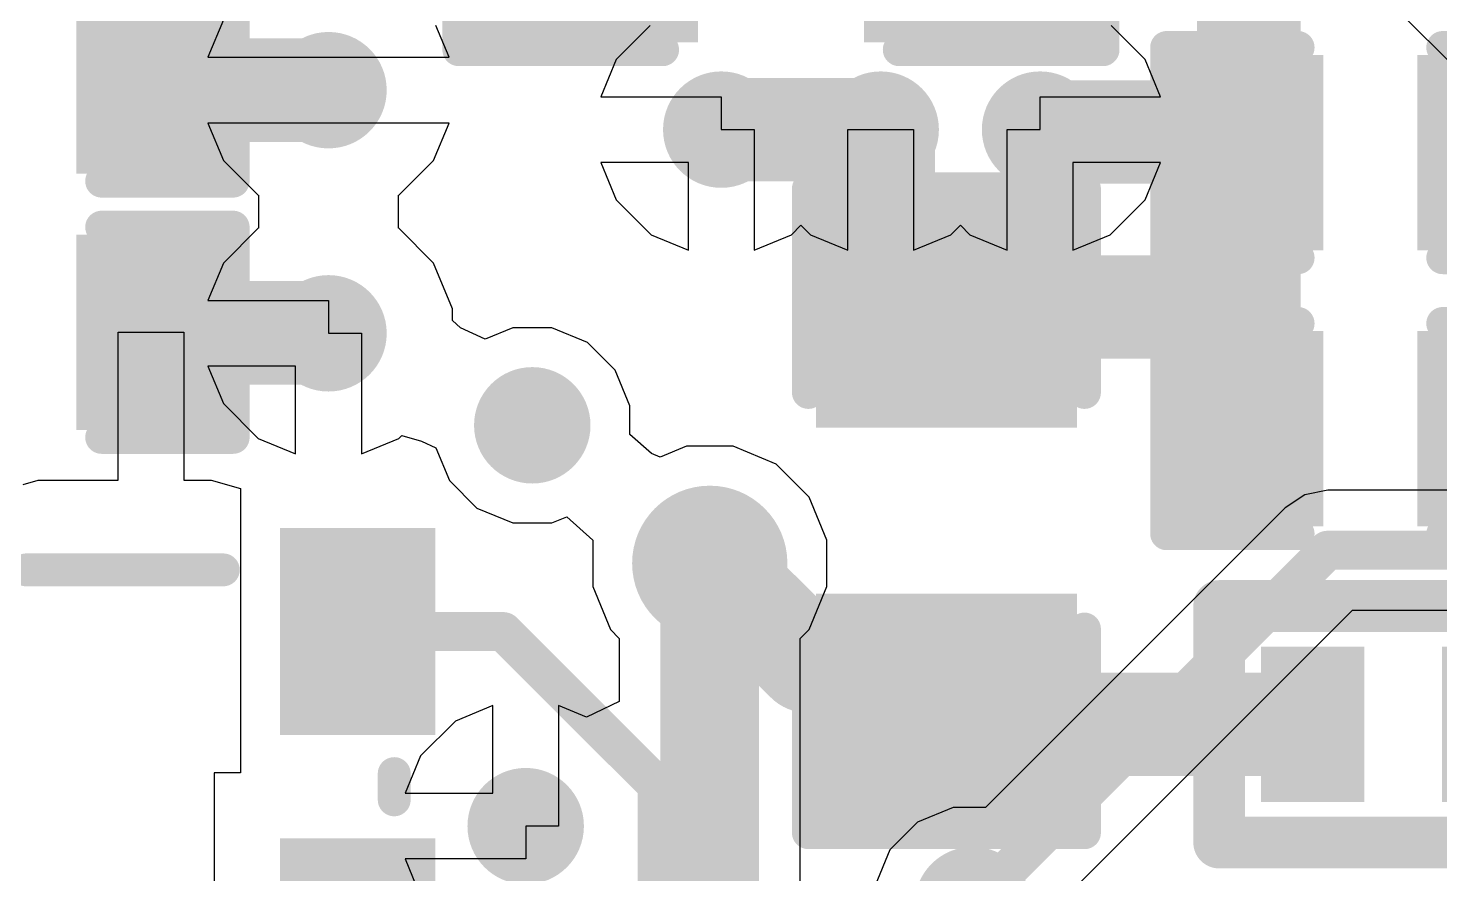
# Model space of a CAD drawing. Header units: millimetres. Extents: x -0.05 to 1.48, y -0.18 to 0.41.
# Drawn here: x 0.1861 to 0.4008, y 0.0795 to 0.2082 of the extents above; entities that cross this region are included whole.
import ezdxf

# ---------------------------------------------------------------- set-up
doc = ezdxf.new("R2010")
doc.units = ezdxf.units.MM
doc.header["$MEASUREMENT"] = 0
for name, color, linetype in [('BottomLayer', 5, 'Continuous'), ('BottomSolder', 6, 'Continuous'), ('TopLayer', 1, 'Continuous'), ('TopOverlay', 2, 'Continuous'), ('TopPaste', 8, 'Continuous'), ('TopSolder', 216, 'Continuous'), ('ViaHoleLayer', 16, 'Continuous')]:
    doc.layers.add(name, color=color, linetype=linetype)

# ---------------------------------------------------------------- blocks, each defined once
blk = doc.blocks.new('C___0603_3')
at = {"layer": 'TopLayer'}
for points in [[(-0.015, 0.0175), (-0.015, -0.0175), (-0.045, -0.0175), (-0.045, 0.0175)], [(0.045, 0.0175), (0.045, -0.0175), (0.015, -0.0175), (0.015, 0.0175)]]:
    blk.add_hatch(color=1, dxfattribs=at).paths.add_polyline_path(points)
at = {"layer": 'TopPaste'}
for points in [[(-0.015, 0.0175), (-0.015, -0.0175), (-0.045, -0.0175), (-0.045, 0.0175)], [(0.045, 0.0175), (0.045, -0.0175), (0.015, -0.0175), (0.015, 0.0175)]]:
    blk.add_hatch(color=8, dxfattribs=at).paths.add_polyline_path(points)
at = {"layer": 'TopSolder'}
for points in [[(-0.0126378, 0.0198622), (-0.0126378, -0.0198622), (-0.0473622, -0.0198622), (-0.0473622, 0.0198622)], [(0.0473622, 0.0198622), (0.0473622, -0.0198622), (0.0126378, -0.0198622), (0.0126378, 0.0198622)]]:
    blk.add_hatch(color=216, dxfattribs=at).paths.add_polyline_path(points)
at = {"layer": 'TopOverlay', "const_width": 0.005}
for points in [[(-0.049, 0.021), (-0.018, 0.021)], [(-0.049, 0.021), (-0.049, -0.021)], [(0.018, 0.021), (0.049, 0.021)], [(0.049, 0.021), (0.049, -0.021)], [(-0.049, -0.021), (-0.018, -0.021)], [(0.018, -0.021), (0.049, -0.021)]]:
    blk.add_lwpolyline(points, dxfattribs=at)
at = {"layer": 'TopOverlay', "const_width": 0.0025}
for points in [[(-0.05025, 0.021, 1), (-0.04775, 0.021, 1)], [(-0.05025, 0.021, 1), (-0.04775, 0.021, 1)], [(-0.01925, 0.021, 1), (-0.01675, 0.021, 1)], [(0.01675, 0.021, 1), (0.01925, 0.021, 1)], [(0.04775, 0.021, 1), (0.05025, 0.021, 1)], [(0.04775, 0.021, 1), (0.05025, 0.021, 1)], [(-0.05025, -0.021, 1), (-0.04775, -0.021, 1)], [(-0.05025, -0.021, 1), (-0.04775, -0.021, 1)], [(-0.01925, -0.021, 1), (-0.01675, -0.021, 1)], [(0.01675, -0.021, 1), (0.01925, -0.021, 1)], [(0.04775, -0.021, 1), (0.05025, -0.021, 1)], [(0.04775, -0.021, 1), (0.05025, -0.021, 1)]]:
    blk.add_lwpolyline(points, format="xyb", close=True, dxfattribs=at)
blk = doc.blocks.new('C___0402_9')
at = {"layer": 'TopLayer'}
for points in [[(-0.0275, -0.0125), (-0.0275, 0.0125), (-0.0095, 0.0125), (-0.0095, -0.0125)], [(0.0095, -0.0125), (0.0095, 0.0125), (0.0275, 0.0125), (0.0275, -0.0125)]]:
    blk.add_hatch(color=1, dxfattribs=at).paths.add_polyline_path(points)
at = {"layer": 'TopPaste'}
for points in [[(-0.0275, -0.0125), (-0.0275, 0.0125), (-0.0095, 0.0125), (-0.0095, -0.0125)], [(0.0095, -0.0125), (0.0095, 0.0125), (0.0275, 0.0125), (0.0275, -0.0125)]]:
    blk.add_hatch(color=8, dxfattribs=at).paths.add_polyline_path(points)
at = {"layer": 'TopSolder'}
for points in [[(-0.0298622, -0.0148622), (-0.0298622, 0.0148622), (-0.0071378, 0.0148622), (-0.0071378, -0.0148622)], [(0.0071378, -0.0148622), (0.0071378, 0.0148622), (0.0298622, 0.0148622), (0.0298622, -0.0148622)]]:
    blk.add_hatch(color=216, dxfattribs=at).paths.add_polyline_path(points)
at = {"layer": 'TopOverlay', "const_width": 0.005}
for points in [[(-0.011, 0.016), (-0.031, 0.016)], [(-0.031, 0.016), (-0.031, -0.016)], [(0.031, 0.016), (0.011, 0.016)], [(0.031, 0.016), (0.031, -0.016)], [(-0.011, -0.016), (-0.031, -0.016)], [(0.031, -0.016), (0.011, -0.016)]]:
    blk.add_lwpolyline(points, dxfattribs=at)
at = {"layer": 'TopOverlay', "const_width": 0.0025}
for points in [[(-0.03225, 0.016, 1), (-0.02975, 0.016, 1)], [(-0.03225, 0.016, 1), (-0.02975, 0.016, 1)], [(-0.01225, 0.016, 1), (-0.00975, 0.016, 1)], [(0.00975, 0.016, 1), (0.01225, 0.016, 1)], [(0.02975, 0.016, 1), (0.03225, 0.016, 1)], [(0.02975, 0.016, 1), (0.03225, 0.016, 1)], [(-0.03225, -0.016, 1), (-0.02975, -0.016, 1)], [(-0.03225, -0.016, 1), (-0.02975, -0.016, 1)], [(-0.01225, -0.016, 1), (-0.00975, -0.016, 1)], [(0.00975, -0.016, 1), (0.01225, -0.016, 1)], [(0.02975, -0.016, 1), (0.03225, -0.016, 1)], [(0.02975, -0.016, 1), (0.03225, -0.016, 1)]]:
    blk.add_lwpolyline(points, format="xyb", close=True, dxfattribs=at)
blk = doc.blocks.new('C___0402_10')
at = {"layer": 'TopLayer'}
for points in [[(-0.0275, -0.0125), (-0.0275, 0.0125), (-0.0095, 0.0125), (-0.0095, -0.0125)], [(0.0095, -0.0125), (0.0095, 0.0125), (0.0275, 0.0125), (0.0275, -0.0125)]]:
    blk.add_hatch(color=1, dxfattribs=at).paths.add_polyline_path(points)
at = {"layer": 'TopPaste'}
for points in [[(-0.0275, -0.0125), (-0.0275, 0.0125), (-0.0095, 0.0125), (-0.0095, -0.0125)], [(0.0095, -0.0125), (0.0095, 0.0125), (0.0275, 0.0125), (0.0275, -0.0125)]]:
    blk.add_hatch(color=8, dxfattribs=at).paths.add_polyline_path(points)
at = {"layer": 'TopSolder'}
for points in [[(-0.0298622, -0.0148622), (-0.0298622, 0.0148622), (-0.0071378, 0.0148622), (-0.0071378, -0.0148622)], [(0.0071378, -0.0148622), (0.0071378, 0.0148622), (0.0298622, 0.0148622), (0.0298622, -0.0148622)]]:
    blk.add_hatch(color=216, dxfattribs=at).paths.add_polyline_path(points)
at = {"layer": 'TopOverlay', "const_width": 0.005}
for points in [[(-0.031, 0.016), (-0.031, -0.016)], [(-0.011, 0.016), (-0.031, 0.016)], [(0.031, 0.016), (0.011, 0.016)], [(0.031, 0.016), (0.031, -0.016)], [(-0.011, -0.016), (-0.031, -0.016)], [(0.031, -0.016), (0.011, -0.016)]]:
    blk.add_lwpolyline(points, dxfattribs=at)
at = {"layer": 'TopOverlay', "const_width": 0.0025}
for points in [[(-0.03225, 0.016, 1), (-0.02975, 0.016, 1)], [(-0.03225, 0.016, 1), (-0.02975, 0.016, 1)], [(-0.01225, 0.016, 1), (-0.00975, 0.016, 1)], [(0.00975, 0.016, 1), (0.01225, 0.016, 1)], [(0.02975, 0.016, 1), (0.03225, 0.016, 1)], [(0.02975, 0.016, 1), (0.03225, 0.016, 1)], [(-0.03225, -0.016, 1), (-0.02975, -0.016, 1)], [(-0.03225, -0.016, 1), (-0.02975, -0.016, 1)], [(-0.01225, -0.016, 1), (-0.00975, -0.016, 1)], [(0.00975, -0.016, 1), (0.01225, -0.016, 1)], [(0.02975, -0.016, 1), (0.03225, -0.016, 1)], [(0.02975, -0.016, 1), (0.03225, -0.016, 1)]]:
    blk.add_lwpolyline(points, format="xyb", close=True, dxfattribs=at)
blk = doc.blocks.new('C___0402_11')
at = {"layer": 'TopLayer'}
for points in [[(-0.0275, -0.0125), (-0.0275, 0.0125), (-0.0095, 0.0125), (-0.0095, -0.0125)], [(0.0095, -0.0125), (0.0095, 0.0125), (0.0275, 0.0125), (0.0275, -0.0125)]]:
    blk.add_hatch(color=1, dxfattribs=at).paths.add_polyline_path(points)
at = {"layer": 'TopPaste'}
for points in [[(-0.0275, -0.0125), (-0.0275, 0.0125), (-0.0095, 0.0125), (-0.0095, -0.0125)], [(0.0095, -0.0125), (0.0095, 0.0125), (0.0275, 0.0125), (0.0275, -0.0125)]]:
    blk.add_hatch(color=8, dxfattribs=at).paths.add_polyline_path(points)
at = {"layer": 'TopSolder'}
for points in [[(-0.0298622, -0.0148622), (-0.0298622, 0.0148622), (-0.0071378, 0.0148622), (-0.0071378, -0.0148622)], [(0.0071378, -0.0148622), (0.0071378, 0.0148622), (0.0298622, 0.0148622), (0.0298622, -0.0148622)]]:
    blk.add_hatch(color=216, dxfattribs=at).paths.add_polyline_path(points)
at = {"layer": 'TopOverlay', "const_width": 0.005}
for points in [[(-0.031, 0.016), (-0.031, -0.016)], [(-0.011, 0.016), (-0.031, 0.016)], [(0.031, 0.016), (0.011, 0.016)], [(0.031, 0.016), (0.031, -0.016)], [(-0.011, -0.016), (-0.031, -0.016)], [(0.031, -0.016), (0.011, -0.016)]]:
    blk.add_lwpolyline(points, dxfattribs=at)
at = {"layer": 'TopOverlay', "const_width": 0.0025}
for points in [[(-0.03225, 0.016, 1), (-0.02975, 0.016, 1)], [(-0.03225, 0.016, 1), (-0.02975, 0.016, 1)], [(-0.01225, 0.016, 1), (-0.00975, 0.016, 1)], [(0.00975, 0.016, 1), (0.01225, 0.016, 1)], [(0.02975, 0.016, 1), (0.03225, 0.016, 1)], [(0.02975, 0.016, 1), (0.03225, 0.016, 1)], [(-0.03225, -0.016, 1), (-0.02975, -0.016, 1)], [(-0.03225, -0.016, 1), (-0.02975, -0.016, 1)], [(-0.01225, -0.016, 1), (-0.00975, -0.016, 1)], [(0.00975, -0.016, 1), (0.01225, -0.016, 1)], [(0.02975, -0.016, 1), (0.03225, -0.016, 1)], [(0.02975, -0.016, 1), (0.03225, -0.016, 1)]]:
    blk.add_lwpolyline(points, format="xyb", close=True, dxfattribs=at)
blk = doc.blocks.new('C___0402_12')
at = {"layer": 'TopLayer'}
for points in [[(-0.0275, -0.0125), (-0.0275, 0.0125), (-0.0095, 0.0125), (-0.0095, -0.0125)], [(0.0095, -0.0125), (0.0095, 0.0125), (0.0275, 0.0125), (0.0275, -0.0125)]]:
    blk.add_hatch(color=1, dxfattribs=at).paths.add_polyline_path(points)
at = {"layer": 'TopPaste'}
for points in [[(-0.0275, -0.0125), (-0.0275, 0.0125), (-0.0095, 0.0125), (-0.0095, -0.0125)], [(0.0095, -0.0125), (0.0095, 0.0125), (0.0275, 0.0125), (0.0275, -0.0125)]]:
    blk.add_hatch(color=8, dxfattribs=at).paths.add_polyline_path(points)
at = {"layer": 'TopSolder'}
for points in [[(-0.0298622, -0.0148622), (-0.0298622, 0.0148622), (-0.0071378, 0.0148622), (-0.0071378, -0.0148622)], [(0.0071378, -0.0148622), (0.0071378, 0.0148622), (0.0298622, 0.0148622), (0.0298622, -0.0148622)]]:
    blk.add_hatch(color=216, dxfattribs=at).paths.add_polyline_path(points)
at = {"layer": 'TopOverlay', "const_width": 0.005}
for points in [[(-0.031, 0.016), (-0.031, -0.016)], [(-0.011, 0.016), (-0.031, 0.016)], [(0.031, 0.016), (0.011, 0.016)], [(0.031, 0.016), (0.031, -0.016)], [(-0.011, -0.016), (-0.031, -0.016)], [(0.031, -0.016), (0.011, -0.016)]]:
    blk.add_lwpolyline(points, dxfattribs=at)
at = {"layer": 'TopOverlay', "const_width": 0.0025}
for points in [[(-0.03225, 0.016, 1), (-0.02975, 0.016, 1)], [(-0.03225, 0.016, 1), (-0.02975, 0.016, 1)], [(-0.01225, 0.016, 1), (-0.00975, 0.016, 1)], [(0.00975, 0.016, 1), (0.01225, 0.016, 1)], [(0.02975, 0.016, 1), (0.03225, 0.016, 1)], [(0.02975, 0.016, 1), (0.03225, 0.016, 1)], [(-0.03225, -0.016, 1), (-0.02975, -0.016, 1)], [(-0.03225, -0.016, 1), (-0.02975, -0.016, 1)], [(-0.01225, -0.016, 1), (-0.00975, -0.016, 1)], [(0.00975, -0.016, 1), (0.01225, -0.016, 1)], [(0.02975, -0.016, 1), (0.03225, -0.016, 1)], [(0.02975, -0.016, 1), (0.03225, -0.016, 1)]]:
    blk.add_lwpolyline(points, format="xyb", close=True, dxfattribs=at)
blk = doc.blocks.new('KC2016K_14')
at = {"layer": 'TopLayer'}
for points in [[(-0.047244, 0.03937015), (-0.023622, 0.03937015), (-0.023622, 0.00787405), (-0.047244, 0.00787405)], [(0.0236221, 0.03937015), (0.0472441, 0.03937015), (0.0472441, 0.00787405), (0.0236221, 0.00787405)], [(-0.047244, -0.00787395), (-0.023622, -0.00787395), (-0.023622, -0.03937005), (-0.047244, -0.03937005)], [(0.0236221, -0.00787395), (0.0472441, -0.00787395), (0.0472441, -0.03937005), (0.0236221, -0.03937005)]]:
    blk.add_hatch(color=1, dxfattribs=at).paths.add_polyline_path(points)
at = {"layer": 'TopPaste'}
for points in [[(-0.047244, 0.03937015), (-0.023622, 0.03937015), (-0.023622, 0.00787405), (-0.047244, 0.00787405)], [(0.0236221, 0.03937015), (0.0472441, 0.03937015), (0.0472441, 0.00787405), (0.0236221, 0.00787405)], [(-0.047244, -0.00787395), (-0.023622, -0.00787395), (-0.023622, -0.03937005), (-0.047244, -0.03937005)], [(0.0236221, -0.00787395), (0.0472441, -0.00787395), (0.0472441, -0.03937005), (0.0236221, -0.03937005)]]:
    blk.add_hatch(color=8, dxfattribs=at).paths.add_polyline_path(points)
at = {"layer": 'TopSolder'}
for points in [[(-0.047244, 0.03937015), (-0.023622, 0.03937015), (-0.023622, 0.00787405), (-0.047244, 0.00787405)], [(0.0236221, 0.03937015), (0.0472441, 0.03937015), (0.0472441, 0.00787405), (0.0236221, 0.00787405)], [(-0.047244, -0.00787395), (-0.023622, -0.00787395), (-0.023622, -0.03937005), (-0.047244, -0.03937005)], [(0.0236221, -0.00787395), (0.0472441, -0.00787395), (0.0472441, -0.03937005), (0.0236221, -0.03937005)]]:
    blk.add_hatch(color=216, dxfattribs=at).paths.add_polyline_path(points)
at = {"layer": 'TopOverlay', "const_width": 0.005}
for points in [[(-0.015, 0.033), (0.015, 0.033)], [(-0.041, -0.002), (-0.041, 0.002)], [(0.0410001, -0.002), (0.0410001, 0.002)], [(-0.015, -0.0329999), (0.015, -0.0329999)]]:
    blk.add_lwpolyline(points, dxfattribs=at)
at = {"layer": 'TopOverlay', "const_width": 0.0025}
for points in [[(-0.01625, 0.033, 1), (-0.01375, 0.033, 1)], [(0.01375, 0.033, 1), (0.01625, 0.033, 1)], [(-0.04225, 0.002, 1), (-0.03975, 0.002, 1)], [(0.0397501, 0.002, 1), (0.0422501, 0.002, 1)], [(-0.04225, -0.002, 1), (-0.03975, -0.002, 1)], [(0.0397501, -0.002, 1), (0.0422501, -0.002, 1)], [(-0.01625, -0.0329999, 1), (-0.01375, -0.0329999, 1)], [(0.01375, -0.0329999, 1), (0.01625, -0.0329999, 1)]]:
    blk.add_lwpolyline(points, format="xyb", close=True, dxfattribs=at)
blk = doc.blocks.new('IND_0402_21')
at = {"layer": 'TopLayer'}
for points in [[(-0.0216535, 0.011811), (-0.0059055, 0.011811), (-0.0059055, -0.011811), (-0.0216535, -0.011811)], [(0.0059056, 0.011811), (0.0216536, 0.011811), (0.0216536, -0.011811), (0.0059056, -0.011811)]]:
    blk.add_hatch(color=1, dxfattribs=at).paths.add_polyline_path(points)
at = {"layer": 'TopPaste'}
for points in [[(-0.0216535, 0.011811), (-0.0059055, 0.011811), (-0.0059055, -0.011811), (-0.0216535, -0.011811)], [(0.0059056, 0.011811), (0.0216536, 0.011811), (0.0216536, -0.011811), (0.0059056, -0.011811)]]:
    blk.add_hatch(color=8, dxfattribs=at).paths.add_polyline_path(points)
at = {"layer": 'TopSolder'}
for points in [[(-0.0216535, 0.011811), (-0.0059055, 0.011811), (-0.0059055, -0.011811), (-0.0216535, -0.011811)], [(0.0059056, 0.011811), (0.0216536, 0.011811), (0.0216536, -0.011811), (0.0059056, -0.011811)]]:
    blk.add_hatch(color=216, dxfattribs=at).paths.add_polyline_path(points)
at = {"layer": 'TopOverlay', "const_width": 0.007874}
for points in [[(-0.012, 0.018), (-0.028, 0.018)], [(-0.028, 0.018), (-0.028, -0.018)], [(0.028, 0.018), (-0.012, 0.018)], [(0.028, 0.018), (0.028, -0.018)], [(-0.012, -0.018), (-0.028, -0.018)], [(0.028, -0.018), (-0.012, -0.018)]]:
    blk.add_lwpolyline(points, dxfattribs=at)
at = {"layer": 'TopOverlay', "const_width": 0.003937}
for points in [[(-0.0299685, 0.018, 1), (-0.0260315, 0.018, 1)], [(-0.0299685, 0.018, 1), (-0.0260315, 0.018, 1)], [(-0.0139685, 0.018, 1), (-0.0100315, 0.018, 1)], [(-0.0139685, 0.018, 1), (-0.0100315, 0.018, 1)], [(0.0260315, 0.018, 1), (0.0299685, 0.018, 1)], [(0.0260315, 0.018, 1), (0.0299685, 0.018, 1)], [(-0.0299685, -0.018, 1), (-0.0260315, -0.018, 1)], [(-0.0299685, -0.018, 1), (-0.0260315, -0.018, 1)], [(-0.0139685, -0.018, 1), (-0.0100315, -0.018, 1)], [(-0.0139685, -0.018, 1), (-0.0100315, -0.018, 1)], [(0.0260315, -0.018, 1), (0.0299685, -0.018, 1)], [(0.0260315, -0.018, 1), (0.0299685, -0.018, 1)]]:
    blk.add_lwpolyline(points, format="xyb", close=True, dxfattribs=at)
blk = doc.blocks.new('C___0603_29')
at = {"layer": 'TopLayer'}
for points in [[(-0.015, 0.0175), (-0.015, -0.0175), (-0.045, -0.0175), (-0.045, 0.0175)], [(0.045, 0.0175), (0.045, -0.0175), (0.015, -0.0175), (0.015, 0.0175)]]:
    blk.add_hatch(color=1, dxfattribs=at).paths.add_polyline_path(points)
at = {"layer": 'TopPaste'}
for points in [[(-0.015, 0.0175), (-0.015, -0.0175), (-0.045, -0.0175), (-0.045, 0.0175)], [(0.045, 0.0175), (0.045, -0.0175), (0.015, -0.0175), (0.015, 0.0175)]]:
    blk.add_hatch(color=8, dxfattribs=at).paths.add_polyline_path(points)
at = {"layer": 'TopSolder'}
for points in [[(-0.0126378, 0.0198622), (-0.0126378, -0.0198622), (-0.0473622, -0.0198622), (-0.0473622, 0.0198622)], [(0.0473622, 0.0198622), (0.0473622, -0.0198622), (0.0126378, -0.0198622), (0.0126378, 0.0198622)]]:
    blk.add_hatch(color=216, dxfattribs=at).paths.add_polyline_path(points)
at = {"layer": 'TopOverlay', "const_width": 0.005}
for points in [[(-0.049, -0.021), (-0.049, 0.021)], [(-0.049, 0.021), (-0.018, 0.021)], [(0.018, 0.021), (0.049, 0.021)], [(0.049, -0.021), (0.049, 0.021)], [(-0.049, -0.021), (-0.018, -0.021)], [(0.018, -0.021), (0.049, -0.021)]]:
    blk.add_lwpolyline(points, dxfattribs=at)
at = {"layer": 'TopOverlay', "const_width": 0.0025}
for points in [[(-0.05025, 0.021, 1), (-0.04775, 0.021, 1)], [(-0.05025, 0.021, 1), (-0.04775, 0.021, 1)], [(-0.01925, 0.021, 1), (-0.01675, 0.021, 1)], [(0.01675, 0.021, 1), (0.01925, 0.021, 1)], [(0.04775, 0.021, 1), (0.05025, 0.021, 1)], [(0.04775, 0.021, 1), (0.05025, 0.021, 1)], [(-0.05025, -0.021, 1), (-0.04775, -0.021, 1)], [(-0.05025, -0.021, 1), (-0.04775, -0.021, 1)], [(-0.01925, -0.021, 1), (-0.01675, -0.021, 1)], [(0.01675, -0.021, 1), (0.01925, -0.021, 1)], [(0.04775, -0.021, 1), (0.05025, -0.021, 1)], [(0.04775, -0.021, 1), (0.05025, -0.021, 1)]]:
    blk.add_lwpolyline(points, format="xyb", close=True, dxfattribs=at)

msp = doc.modelspace()

# ---------------------------------------------------------------- hatches: boundary and pattern name
at = {"layer": 'BottomLayer'}
h = msp.add_hatch(color=5, dxfattribs=at)
edge = h.paths.add_edge_path()
edge.add_arc((0.2317865, 0.1987865), 0.0088582, 0, 360)
h = msp.add_hatch(color=5, dxfattribs=at)
edge = h.paths.add_edge_path()
edge.add_arc((0.2915365, 0.1927865), 0.0088582, 0, 360)
h = msp.add_hatch(color=5, dxfattribs=at)
edge = h.paths.add_edge_path()
edge.add_arc((0.3157865, 0.1927865), 0.0088582, 0, 360)
h = msp.add_hatch(color=5, dxfattribs=at)
edge = h.paths.add_edge_path()
edge.add_arc((0.3400365, 0.1927865), 0.0088582, 0, 360)
h = msp.add_hatch(color=5, dxfattribs=at)
edge = h.paths.add_edge_path()
edge.add_arc((0.2317865, 0.1617865), 0.0088582, 0, 360)
h = msp.add_hatch(color=5, dxfattribs=at)
edge = h.paths.add_edge_path()
edge.add_arc((0.2627865, 0.1477865), 0.0088582, 0, 360)
h = msp.add_hatch(color=5, dxfattribs=at)
edge = h.paths.add_edge_path()
edge.add_arc((0.2897865, 0.1267865), 0.011811, 0, 360)
h = msp.add_hatch(color=5, dxfattribs=at)
edge = h.paths.add_edge_path()
edge.add_arc((0.2617865, 0.0867865), 0.0088582, 0, 360)
h = msp.add_hatch(color=5, dxfattribs=at)
edge = h.paths.add_edge_path()
edge.add_arc((0.3297865, 0.0747865), 0.0088582, 0, 360)
at = {"layer": 'BottomSolder'}
h = msp.add_hatch(color=6, dxfattribs=at)
edge = h.paths.add_edge_path()
edge.add_arc((0.2317865, 0.1987865), 0.003937, 0, 360)
h = msp.add_hatch(color=6, dxfattribs=at)
edge = h.paths.add_edge_path()
edge.add_arc((0.2915365, 0.1927865), 0.003937, 0, 360)
h = msp.add_hatch(color=6, dxfattribs=at)
edge = h.paths.add_edge_path()
edge.add_arc((0.3157865, 0.1927865), 0.003937, 0, 360)
h = msp.add_hatch(color=6, dxfattribs=at)
edge = h.paths.add_edge_path()
edge.add_arc((0.3400365, 0.1927865), 0.003937, 0, 360)
h = msp.add_hatch(color=6, dxfattribs=at)
edge = h.paths.add_edge_path()
edge.add_arc((0.2317865, 0.1617865), 0.003937, 0, 360)
h = msp.add_hatch(color=6, dxfattribs=at)
edge = h.paths.add_edge_path()
edge.add_arc((0.2627865, 0.1477865), 0.003937, 0, 360)
h = msp.add_hatch(color=6, dxfattribs=at)
edge = h.paths.add_edge_path()
edge.add_arc((0.2897865, 0.1267865), 0.0059055, 0, 360)
h = msp.add_hatch(color=6, dxfattribs=at)
edge = h.paths.add_edge_path()
edge.add_arc((0.2617865, 0.0867865), 0.003937, 0, 360)
at = {"layer": 'TopLayer'}
h = msp.add_hatch(color=1, dxfattribs=at)
edge = h.paths.add_edge_path()
edge.add_arc((0.2317865, 0.1987865), 0.0088582, 0, 360)
h = msp.add_hatch(color=1, dxfattribs=at)
edge = h.paths.add_edge_path()
edge.add_arc((0.2915365, 0.1927865), 0.0088582, 0, 360)
h = msp.add_hatch(color=1, dxfattribs=at)
edge = h.paths.add_edge_path()
edge.add_arc((0.3157865, 0.1927865), 0.0088582, 0, 360)
h = msp.add_hatch(color=1, dxfattribs=at)
edge = h.paths.add_edge_path()
edge.add_arc((0.3400365, 0.1927865), 0.0088582, 0, 360)
h = msp.add_hatch(color=1, dxfattribs=at)
edge = h.paths.add_edge_path()
edge.add_arc((0.2317865, 0.1617865), 0.0088582, 0, 360)
h = msp.add_hatch(color=1, dxfattribs=at)
edge = h.paths.add_edge_path()
edge.add_arc((0.2627865, 0.1477865), 0.0088582, 0, 360)
h = msp.add_hatch(color=1, dxfattribs=at)
edge = h.paths.add_edge_path()
edge.add_arc((0.2897865, 0.1267865), 0.011811, 0, 360)
h = msp.add_hatch(color=1, dxfattribs=at)
edge = h.paths.add_edge_path()
edge.add_arc((0.2617865, 0.0867865), 0.0088582, 0, 360)
h = msp.add_hatch(color=1, dxfattribs=at)
edge = h.paths.add_edge_path()
edge.add_arc((0.3297865, 0.0747865), 0.0088582, 0, 360)
at = {"layer": 'TopSolder'}
h = msp.add_hatch(color=216, dxfattribs=at)
edge = h.paths.add_edge_path()
edge.add_arc((0.2317865, 0.1987865), 0.003937, 0, 360)
h = msp.add_hatch(color=216, dxfattribs=at)
edge = h.paths.add_edge_path()
edge.add_arc((0.2915365, 0.1927865), 0.003937, 0, 360)
h = msp.add_hatch(color=216, dxfattribs=at)
edge = h.paths.add_edge_path()
edge.add_arc((0.3157865, 0.1927865), 0.003937, 0, 360)
h = msp.add_hatch(color=216, dxfattribs=at)
edge = h.paths.add_edge_path()
edge.add_arc((0.3400365, 0.1927865), 0.003937, 0, 360)
h = msp.add_hatch(color=216, dxfattribs=at)
edge = h.paths.add_edge_path()
edge.add_arc((0.2317865, 0.1617865), 0.003937, 0, 360)
h = msp.add_hatch(color=216, dxfattribs=at)
edge = h.paths.add_edge_path()
edge.add_arc((0.2627865, 0.1477865), 0.003937, 0, 360)
h = msp.add_hatch(color=216, dxfattribs=at)
edge = h.paths.add_edge_path()
edge.add_arc((0.2897865, 0.1267865), 0.0059055, 0, 360)
h = msp.add_hatch(color=216, dxfattribs=at)
edge = h.paths.add_edge_path()
edge.add_arc((0.2617865, 0.0867865), 0.003937, 0, 360)
at = {"layer": 'ViaHoleLayer'}
h = msp.add_hatch(color=16, dxfattribs=at)
edge = h.paths.add_edge_path()
edge.add_arc((0.2317865, 0.1987865), 0.003937, 0, 360)
h = msp.add_hatch(color=16, dxfattribs=at)
edge = h.paths.add_edge_path()
edge.add_arc((0.2915365, 0.1927865), 0.003937, 0, 360)
h = msp.add_hatch(color=16, dxfattribs=at)
edge = h.paths.add_edge_path()
edge.add_arc((0.3157865, 0.1927865), 0.003937, 0, 360)
h = msp.add_hatch(color=16, dxfattribs=at)
edge = h.paths.add_edge_path()
edge.add_arc((0.3400365, 0.1927865), 0.003937, 0, 360)
h = msp.add_hatch(color=16, dxfattribs=at)
edge = h.paths.add_edge_path()
edge.add_arc((0.2317865, 0.1617865), 0.003937, 0, 360)
h = msp.add_hatch(color=16, dxfattribs=at)
edge = h.paths.add_edge_path()
edge.add_arc((0.2627865, 0.1477865), 0.003937, 0, 360)
h = msp.add_hatch(color=16, dxfattribs=at)
edge = h.paths.add_edge_path()
edge.add_arc((0.2897865, 0.1267865), 0.0059055, 0, 360)
h = msp.add_hatch(color=16, dxfattribs=at)
edge = h.paths.add_edge_path()
edge.add_arc((0.2617865, 0.0867865), 0.003937, 0, 360)

# ---------------------------------------------------------------- linework, layer by layer
at = {"layer": 'BottomLayer'}
for p, q in [((0.3917584, 0.2136478), (0.4184283, 0.1869779)), ((0.2157993, 0.2094688), (0.2134456, 0.2037865)), ((0.2501274, 0.2037865), (0.2481138, 0.2086478)), ((0.2807283, 0.2086478), (0.2755493, 0.2034688)), ((0.3560237, 0.2034688), (0.3508447, 0.2086478)), ((0.2134456, 0.2037865), (0.2501274, 0.2037865)), ((0.2755493, 0.2034688), (0.2731956, 0.1977865)), ((0.3583774, 0.1977865), (0.3560237, 0.2034688)), ((0.2731956, 0.1977865), (0.2915365, 0.1977865)), ((0.2915365, 0.1977865), (0.2915365, 0.1927865)), ((0.3400365, 0.1927865), (0.3400365, 0.1977865)), ((0.3400365, 0.1977865), (0.3583774, 0.1977865)), ((0.2501274, 0.1937865), (0.2134456, 0.1937865)), ((0.2134456, 0.1937865), (0.2157993, 0.1881042)), ((0.2477737, 0.1881042), (0.2501274, 0.1937865)), ((0.2915365, 0.1927865), (0.2965365, 0.1927865)), ((0.2965365, 0.1927865), (0.2965365, 0.1744456)), ((0.3107865, 0.1744456), (0.3107865, 0.1927865)), ((0.3107865, 0.1927865), (0.3207865, 0.1927865)), ((0.3207865, 0.1927865), (0.3207865, 0.1744456)), ((0.3350365, 0.1744456), (0.3350365, 0.1927865)), ((0.3350365, 0.1927865), (0.3400365, 0.1927865)), ((0.2157993, 0.1881042), (0.2211042, 0.1827993)), ((0.2424688, 0.1827993), (0.2477737, 0.1881042)), ((0.2865365, 0.1877865), (0.2731956, 0.1877865)), ((0.2731956, 0.1877865), (0.2755493, 0.1821042)), ((0.2865365, 0.1744456), (0.2865365, 0.1877865)), ((0.3583774, 0.1877865), (0.3450365, 0.1877865)), ((0.3450365, 0.1877865), (0.3450365, 0.1744456)), ((0.3560237, 0.1821042), (0.3583774, 0.1877865)), ((0.2211042, 0.1827993), (0.221135, 0.1827865)), ((0.221135, 0.1827865), (0.221135, 0.1777865)), ((0.242438, 0.1827865), (0.2424688, 0.1827993)), ((0.242438, 0.1777865), (0.242438, 0.1827865)), ((0.2755493, 0.1821042), (0.2808542, 0.1767993)), ((0.3507188, 0.1767993), (0.3560237, 0.1821042)), ((0.3022188, 0.1767993), (0.3036615, 0.178242)), ((0.3036615, 0.178242), (0.3051042, 0.1767993)), ((0.3264688, 0.1767993), (0.3279115, 0.178242)), ((0.3279115, 0.178242), (0.3293542, 0.1767993)), ((0.2211042, 0.1777737), (0.2157993, 0.1724688)), ((0.221135, 0.1777865), (0.2211042, 0.1777737)), ((0.2424688, 0.1777737), (0.242438, 0.1777865)), ((0.2477737, 0.1724688), (0.2424688, 0.1777737)), ((0.2808542, 0.1767993), (0.2865365, 0.1744456)), ((0.2965365, 0.1744456), (0.3022188, 0.1767993)), ((0.3051042, 0.1767993), (0.3107865, 0.1744456)), ((0.3207865, 0.1744456), (0.3264688, 0.1767993)), ((0.3293542, 0.1767993), (0.3350365, 0.1744456)), ((0.3450365, 0.1744456), (0.3507188, 0.1767993)), ((0.2157993, 0.1724688), (0.2134456, 0.1667865)), ((0.2506447, 0.1655376), (0.2477737, 0.1724688)), ((0.2134456, 0.1667865), (0.2317865, 0.1667865)), ((0.2317865, 0.1667865), (0.2317865, 0.1617865)), ((0.2506447, 0.1637285), (0.2506447, 0.1655376)), ((0.2518619, 0.1626353), (0.2506447, 0.1637285)), ((0.2317865, 0.1617865), (0.2367865, 0.1617865)), ((0.2367865, 0.1617865), (0.2367865, 0.1434456)), ((0.2556448, 0.1609107), (0.2518619, 0.1626353)), ((0.259831, 0.1626447), (0.2556448, 0.1609107)), ((0.265742, 0.1626447), (0.259831, 0.1626447)), ((0.271203, 0.1603827), (0.265742, 0.1626447)), ((0.2753827, 0.156203), (0.271203, 0.1603827)), ((0.2267865, 0.1567865), (0.2134456, 0.1567865)), ((0.2134456, 0.1567865), (0.2157993, 0.1511042)), ((0.2267865, 0.1434456), (0.2267865, 0.1567865)), ((0.2776447, 0.150742), (0.2753827, 0.156203)), ((0.2157993, 0.1511042), (0.2211042, 0.1457993)), ((0.2776447, 0.1463661), (0.2776447, 0.150742)), ((0.2424688, 0.1457993), (0.2429283, 0.1462588)), ((0.2429283, 0.1462588), (0.2459511, 0.1453956)), ((0.2809346, 0.1434907), (0.2776447, 0.1463661)), ((0.2211042, 0.1457993), (0.2267865, 0.1434456)), ((0.2367865, 0.1434456), (0.2424688, 0.1457993)), ((0.2459511, 0.1453956), (0.2481167, 0.1443761)), ((0.2481167, 0.1443761), (0.2501903, 0.13937)), ((0.2862437, 0.1445975), (0.2822642, 0.1429491)), ((0.2933293, 0.1445975), (0.2862437, 0.1445975)), ((0.2998756, 0.1418859), (0.2933293, 0.1445975)), ((0.2822642, 0.1429491), (0.2809346, 0.1434907)), ((0.3048859, 0.1368756), (0.2998756, 0.1418859)), ((0.2501903, 0.13937), (0.25437, 0.1351903)), ((0.3837865, 0.1379146), (0.3802933, 0.1372198)), ((0.4453993, 0.1379146), (0.3837865, 0.1379146)), ((0.3075975, 0.1303293), (0.3048859, 0.1368756)), ((0.3802933, 0.1372198), (0.3773319, 0.135241)), ((0.25437, 0.1351903), (0.259831, 0.1329283)), ((0.265742, 0.1329283), (0.2680331, 0.1338773)), ((0.2680331, 0.1338773), (0.2719755, 0.1303292)), ((0.3773319, 0.135241), (0.3317357, 0.0896447)), ((0.259831, 0.1329283), (0.265742, 0.1329283)), ((0.2719755, 0.1303292), (0.2719755, 0.1232437)), ((0.3075975, 0.1232437), (0.3075975, 0.1303293)), ((0.2719755, 0.1232437), (0.2746871, 0.1166974)), ((0.3048859, 0.1166974), (0.3075975, 0.1232437)), ((0.3446447, 0.0767357), (0.3875675, 0.1196584)), ((0.3875675, 0.1196584), (0.4445746, 0.1196584)), ((0.2746871, 0.1166974), (0.276022, 0.1153625)), ((0.303551, 0.1153625), (0.3048859, 0.1166974)), ((0.276022, 0.1153625), (0.276022, 0.1057534)), ((0.303551, 0.0672748), (0.303551, 0.1153625)), ((0.276022, 0.1057534), (0.2710219, 0.103373)), ((0.2567865, 0.1051274), (0.2511042, 0.1027737)), ((0.2567865, 0.0917865), (0.2567865, 0.1051274)), ((0.2710219, 0.103373), (0.2667865, 0.1051274)), ((0.2667865, 0.1051274), (0.2667865, 0.0867865)), ((0.2511042, 0.1027737), (0.2457993, 0.0974688)), ((0.2457993, 0.0974688), (0.2434456, 0.0917865)), ((0.2434456, 0.0917865), (0.2567865, 0.0917865)), ((0.326831, 0.0896447), (0.32137, 0.0873827)), ((0.3317357, 0.0896447), (0.326831, 0.0896447)), ((0.2667865, 0.0867865), (0.2617865, 0.0867865)), ((0.2617865, 0.0867865), (0.2617865, 0.0817865)), ((0.32137, 0.0873827), (0.3171903, 0.083203)), ((0.2617865, 0.0817865), (0.2434456, 0.0817865)), ((0.2434456, 0.0817865), (0.2457993, 0.0761042)), ((0.3171903, 0.083203), (0.3149283, 0.077742))]:
    msp.add_line(p, q, dxfattribs=at)
for points, const_width in [([(0.2897865, 0.0615733), (0.2897865, 0.1267865)], 0.015), ([(0.3297865, 0.0747865), (0.3837865, 0.1287865)], 0.0059055), ([(0.3837865, 0.1287865), (0.4491802, 0.1287865)], 0.0059055)]:
    msp.add_lwpolyline(points, dxfattribs=dict(at, const_width=const_width))
for points, const_width in [([(0.2860365, 0.1267865, 1), (0.2935365, 0.1267865, 1)], 0.0075), ([(0.3823101, 0.1287865, 1), (0.3852629, 0.1287865, 1)], 0.0029527), ([(0.3823101, 0.1287865, 1), (0.3852629, 0.1287865, 1)], 0.0029527)]:
    msp.add_lwpolyline(points, format="xyb", close=True, dxfattribs=dict(at, const_width=const_width))
at = {"layer": 'TopLayer'}
for p, q in [((0.1997827, 0.139444), (0.1997827, 0.1619441)), ((0.1997827, 0.1619441), (0.2097827, 0.1619441)), ((0.2097827, 0.1619441), (0.2097827, 0.139444)), ((0.1853414, 0.138784), (0.1876313, 0.139444)), ((0.1876313, 0.139444), (0.1997827, 0.139444)), ((0.2097827, 0.139444), (0.2139418, 0.139444)), ((0.2139418, 0.139444), (0.2184086, 0.1381565)), ((0.2184086, 0.1381565), (0.2184086, 0.0949125)), ((0.2184086, 0.0949125), (0.2144086, 0.0949125)), ((0.2144086, 0.0949125), (0.2144086, 0.0741645))]:
    msp.add_line(p, q, dxfattribs=at)
for points, const_width in [([(0.3717865, 0.1912839), (0.3717865, 0.2192865)], 0.015748), ([(0.2048613, 0.1987865), (0.2317865, 0.1987865)], 0.015748), ([(0.2915365, 0.1927865), (0.3157865, 0.1927865)], 0.015748), ([(0.3157865, 0.1927865), (0.3161631, 0.1924099)], 0.015748), ([(0.3161631, 0.1719125), (0.3161631, 0.1924099)], 0.015748), ([(0.3400365, 0.1927865), (0.3404131, 0.1924099)], 0.015748), ([(0.3404131, 0.1924099), (0.3706605, 0.1924099)], 0.015748), ([(0.3706605, 0.1924099), (0.3717865, 0.1912839)], 0.015748), ([(0.3717865, 0.1892865), (0.3717865, 0.1912839)], 0.015748), ([(0.3717865, 0.1657865), (0.3717865, 0.1892865)], 0.015748), ([(0.3161631, 0.1719125), (0.3232891, 0.1647865)], 0.015748), ([(0.3232891, 0.1647865), (0.3257865, 0.1647865)], 0.015748), ([(0.3257865, 0.1657865), (0.3717865, 0.1657865)], 0.015748), ([(0.3717865, 0.1507865), (0.3717865, 0.1657865)], 0.015748), ([(0.2047826, 0.161944), (0.2048613, 0.1618653)], 0.015748), ([(0.2048613, 0.1618653), (0.2317865, 0.1618653)], 0.015748), ([(0.2897865, 0.1267865), (0.3046605, 0.1119125)], 0.015748), ([(0.2352196, 0.1164086), (0.2583679, 0.1164086)], 0.0059055), ([(0.2583679, 0.1164086), (0.2817865, 0.09299)], 0.0059055), ([(0.3046605, 0.1119125), (0.3186605, 0.1119125)], 0.015748), ([(0.3186605, 0.1119125), (0.3257865, 0.1047865)], 0.015748), ([(0.3257865, 0.1067865), (0.3302865, 0.1022865)], 0.015748), ([(0.3302865, 0.1022865), (0.3497865, 0.1022865)], 0.015748), ([(0.3497865, 0.1022865), (0.3815069, 0.1022865)], 0.015748), ([(0.2817865, 0.0267866), (0.2817865, 0.09299)], 0.0059055)]:
    msp.add_lwpolyline(points, dxfattribs=dict(at, const_width=const_width))
for points, const_width in [([(0.2009243, 0.1987865, 1), (0.2087983, 0.1987865, 1)], 0.007874), ([(0.2278495, 0.1987865, 1), (0.2357235, 0.1987865, 1)], 0.007874), ([(0.2875995, 0.1927865, 1), (0.2954735, 0.1927865, 1)], 0.007874), ([(0.3118495, 0.1927865, 1), (0.3197235, 0.1927865, 1)], 0.007874), ([(0.3118495, 0.1927865, 1), (0.3197235, 0.1927865, 1)], 0.007874), ([(0.3122261, 0.1924099, 1), (0.3201001, 0.1924099, 1)], 0.007874), ([(0.3122261, 0.1924099, 1), (0.3201001, 0.1924099, 1)], 0.007874), ([(0.3360995, 0.1927865, 1), (0.3439735, 0.1927865, 1)], 0.007874), ([(0.3364761, 0.1924099, 1), (0.3443501, 0.1924099, 1)], 0.007874), ([(0.3364761, 0.1924099, 1), (0.3443501, 0.1924099, 1)], 0.007874), ([(0.3667235, 0.1924099, 1), (0.3745975, 0.1924099, 1)], 0.007874), ([(0.3667235, 0.1924099, 1), (0.3745975, 0.1924099, 1)], 0.007874), ([(0.3678495, 0.1912839, 1), (0.3757235, 0.1912839, 1)], 0.007874), ([(0.3678495, 0.1912839, 1), (0.3757235, 0.1912839, 1)], 0.007874), ([(0.3678495, 0.1912839, 1), (0.3757235, 0.1912839, 1)], 0.007874), ([(0.3678495, 0.1892865, 1), (0.3757235, 0.1892865, 1)], 0.007874), ([(0.3678495, 0.1892865, 1), (0.3757235, 0.1892865, 1)], 0.007874), ([(0.3122261, 0.1719125, 1), (0.3201001, 0.1719125, 1)], 0.007874), ([(0.3122261, 0.1719125, 1), (0.3201001, 0.1719125, 1)], 0.007874), ([(0.3193521, 0.1647865, 1), (0.3272261, 0.1647865, 1)], 0.007874), ([(0.3193521, 0.1647865, 1), (0.3272261, 0.1647865, 1)], 0.007874), ([(0.3218495, 0.1657865, 1), (0.3297235, 0.1657865, 1)], 0.007874), ([(0.3218495, 0.1647865, 1), (0.3297235, 0.1647865, 1)], 0.007874), ([(0.3678495, 0.1657865, 1), (0.3757235, 0.1657865, 1)], 0.007874), ([(0.3678495, 0.1657865, 1), (0.3757235, 0.1657865, 1)], 0.007874), ([(0.3678495, 0.1657865, 1), (0.3757235, 0.1657865, 1)], 0.007874), ([(0.2008456, 0.161944, 1), (0.2087196, 0.161944, 1)], 0.007874), ([(0.2009243, 0.1618653, 1), (0.2087983, 0.1618653, 1)], 0.007874), ([(0.2009243, 0.1618653, 1), (0.2087983, 0.1618653, 1)], 0.007874), ([(0.2278495, 0.1618653, 1), (0.2357235, 0.1618653, 1)], 0.007874), ([(0.3678495, 0.1507865, 1), (0.3757235, 0.1507865, 1)], 0.007874), ([(0.2858495, 0.1267865, 1), (0.2937235, 0.1267865, 1)], 0.007874), ([(0.2337432, 0.1164086, 1), (0.236696, 0.1164086, 1)], 0.0029527), ([(0.2568915, 0.1164086, 1), (0.2598443, 0.1164086, 1)], 0.0029527), ([(0.2568915, 0.1164086, 1), (0.2598443, 0.1164086, 1)], 0.0029527), ([(0.3007235, 0.1119125, 1), (0.3085975, 0.1119125, 1)], 0.007874), ([(0.3007235, 0.1119125, 1), (0.3085975, 0.1119125, 1)], 0.007874), ([(0.3147235, 0.1119125, 1), (0.3225975, 0.1119125, 1)], 0.007874), ([(0.3147235, 0.1119125, 1), (0.3225975, 0.1119125, 1)], 0.007874), ([(0.3218495, 0.1067865, 1), (0.3297235, 0.1067865, 1)], 0.007874), ([(0.3218495, 0.1047865, 1), (0.3297235, 0.1047865, 1)], 0.007874), ([(0.3263495, 0.1022865, 1), (0.3342235, 0.1022865, 1)], 0.007874), ([(0.3263495, 0.1022865, 1), (0.3342235, 0.1022865, 1)], 0.007874), ([(0.3458495, 0.1022865, 1), (0.3537235, 0.1022865, 1)], 0.007874), ([(0.3458495, 0.1022865, 1), (0.3537235, 0.1022865, 1)], 0.007874), ([(0.3775699, 0.1022865, 1), (0.3854439, 0.1022865, 1)], 0.007874), ([(0.2803101, 0.09299, 1), (0.2832629, 0.09299, 1)], 0.0029527), ([(0.2803101, 0.09299, 1), (0.2832629, 0.09299, 1)], 0.0029527)]:
    msp.add_lwpolyline(points, format="xyb", close=True, dxfattribs=dict(at, const_width=const_width))

# ---------------------------------------------------------------- block references
for name, p in [('C___0603_29', (0.3006132, 0.225944)), ('KC2016K_14', (0.2007865, 0.0927865))]:
    msp.add_blockref(name, p)
for name, p, rotation in [('C___0402_12', (0.1862826, 0.200944), 180), ('C___0402_10', (0.3902865, 0.1892865), 180), ('C___0603_3', (0.3257865, 0.1347865), 90), ('C___0402_11', (0.1862826, 0.161944), 180), ('C___0402_9', (0.3902865, 0.1472865), 180), ('IND_0402_21', (0.3952865, 0.1022865), 180)]:
    msp.add_blockref(name, p, dxfattribs=dict(rotation=rotation))

doc.saveas('drawing.dxf')
